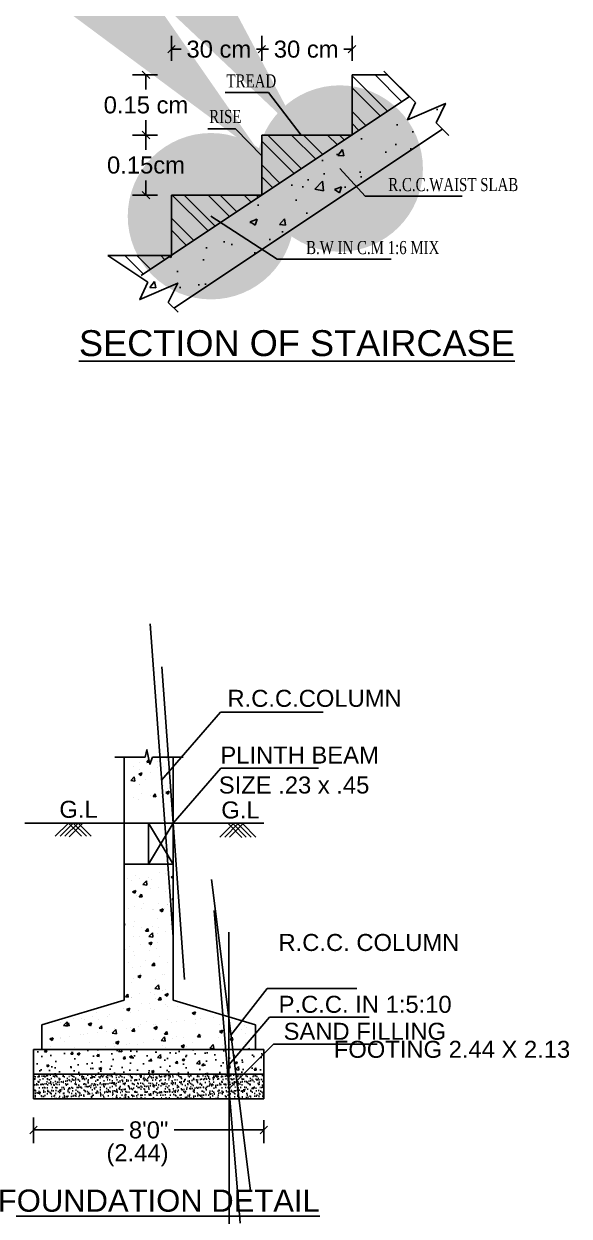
# Model space of a CAD drawing. Header units: metres. Extents: x 7889 to 8063, y -2348 to -2272.
# Drawn here: x 7934.96 to 7942.34, y -2296.2 to -2280.07 of the extents above; entities that cross this region are included whole.
import ezdxf
from ezdxf.enums import TextEntityAlignment as Align

# ---------------------------------------------------------------- set-up
doc = ezdxf.new("R2010")
doc.units = ezdxf.units.M
doc.header["$MEASUREMENT"] = 0
doc.styles.add('ROMANS', font='times.ttf')
doc.styles.get("Standard").update_dxf_attribs({"font": 'arial.ttf'})
doc.dimstyles.get("Standard").update_dxf_attribs({"dimtxt": 0.18, "dimasz": 0.18, "dimexe": 0.18, "dimexo": 0.0625, "dimgap": 0.09, "dimtad": 0, "dimtih": 1, "dimtoh": 1, "dimdec": 4, "dimzin": 0, "dimdsep": 46, "dimtxsty": 'Standard', "dimcen": 0.09, "dimadec": 0, "dimazin": 0, "dimtfac": 1, "dimtdec": 4, "dimtofl": 0, "dimtmove": 0, "dimatfit": 3, "dimfxl": 0, "dimtolj": 1, "dimtzin": 0, "dimarcsym": 0})
doc.dimstyles.new('STANDARD_WS', dxfattribs={"dimtxt": 0.18, "dimasz": 0.18, "dimexe": 0.18, "dimexo": 0.0625, "dimgap": 0.09, "dimtad": 0, "dimtih": 1, "dimtoh": 1, "dimdec": 4, "dimzin": 0, "dimdsep": 46, "dimtxsty": 'Standard', "dimcen": 0.09, "dimadec": 0, "dimazin": 0, "dimtfac": 1, "dimtdec": 4, "dimtofl": 0, "dimtmove": 0, "dimatfit": 3, "dimfxl": 0, "dimtolj": 1, "dimtzin": 0, "dimarcsym": 0})

# ---------------------------------------------------------------- blocks, each defined once
blk = doc.blocks.new('_Oblique')
at = {"color": 0, "linetype": 'ByBlock', "lineweight": -2}
blk.add_line((-0.5, -0.5), (0.5, 0.5), dxfattribs=at)
blk = doc.blocks.new('*D46')
at = {"color": 0, "lineweight": -2}
for p, q in [((7936.774, -2280.764), (7936.436, -2280.764)), ((7936.616, -2280.764), (7936.616, -2280.963)), ((7936.616, -2281.577), (7936.616, -2281.378)), ((7936.774, -2281.577), (7936.436, -2281.577))]:
    blk.add_line(p, q, dxfattribs=at)
at = {"layer": 'Defpoints', "color": 0}
for p in [(7936.616, -2280.764), (7936.836, -2280.764), (7936.836, -2281.577)]:
    blk.add_point(p, dxfattribs=at)
at = {"color": 0, "lineweight": -2, "xscale": 0.1, "yscale": 0.1, "zscale": 0.1}
for p, rotation in [((7936.616, -2280.764), 90), ((7936.616, -2281.577), 270)]:
    blk.add_blockref('_Oblique', p, dxfattribs=dict(at, rotation=rotation))
at = {"color": 3, "lineweight": 25, "insert": (7936.616, -2281.171), "char_height": 0.23, "attachment_point": 5}
blk.add_mtext('\\A1;0.15 cm', dxfattribs=at)
blk = doc.blocks.new('*D47')
at = {"color": 0, "lineweight": -2}
for p, q in [((7936.774, -2281.577), (7936.436, -2281.577)), ((7936.616, -2281.577), (7936.616, -2281.777)), ((7936.616, -2282.391), (7936.616, -2282.192)), ((7936.774, -2282.391), (7936.436, -2282.391))]:
    blk.add_line(p, q, dxfattribs=at)
at = {"layer": 'Defpoints', "color": 0}
for p in [(7936.616, -2281.577), (7936.836, -2281.577), (7936.836, -2282.391)]:
    blk.add_point(p, dxfattribs=at)
at = {"color": 0, "lineweight": -2, "xscale": 0.1, "yscale": 0.1, "zscale": 0.1}
for p, rotation in [((7936.616, -2281.577), 90), ((7936.616, -2282.391), 270)]:
    blk.add_blockref('_Oblique', p, dxfattribs=dict(at, rotation=rotation))
at = {"color": 3, "lineweight": 25, "insert": (7936.616, -2281.984), "char_height": 0.23, "attachment_point": 5}
blk.add_mtext('\\A1;0.15cm', dxfattribs=at)
blk = doc.blocks.new('*D50')
at = {"color": 0, "lineweight": -2}
for p, q in [((7938.181, -2280.574), (7938.181, -2280.237)), ((7939.402, -2280.574), (7939.402, -2280.237)), ((7938.181, -2280.417), (7938.272, -2280.417)), ((7939.402, -2280.417), (7939.292, -2280.417))]:
    blk.add_line(p, q, dxfattribs=at)
at = {"layer": 'Defpoints', "color": 0}
for p in [(7939.402, -2280.417), (7938.181, -2280.637), (7939.402, -2280.637)]:
    blk.add_point(p, dxfattribs=at)
at = {"color": 0, "lineweight": -2, "xscale": 0.1, "yscale": 0.1, "zscale": 0.1, "rotation": 180}
blk.add_blockref('_Oblique', (7938.181, -2280.417), dxfattribs=at)
at = {"color": 0, "lineweight": -2, "xscale": 0.1, "yscale": 0.1, "zscale": 0.1}
blk.add_blockref('_Oblique', (7939.402, -2280.417), dxfattribs=at)
at = {"color": 3, "lineweight": 25, "insert": (7938.782, -2280.417), "char_height": 0.23, "attachment_point": 5}
blk.add_mtext('\\A1;30 cm', dxfattribs=at)
blk = doc.blocks.new('*D51')
at = {"color": 0, "lineweight": -2}
for p, q in [((7936.961, -2280.574), (7936.961, -2280.237)), ((7938.181, -2280.574), (7938.181, -2280.237)), ((7936.961, -2280.417), (7937.091, -2280.417)), ((7938.181, -2280.417), (7938.112, -2280.417))]:
    blk.add_line(p, q, dxfattribs=at)
at = {"layer": 'Defpoints', "color": 0}
for p in [(7938.181, -2280.417), (7936.961, -2280.637), (7938.181, -2280.637)]:
    blk.add_point(p, dxfattribs=at)
at = {"color": 0, "lineweight": -2, "xscale": 0.1, "yscale": 0.1, "zscale": 0.1, "rotation": 180}
blk.add_blockref('_Oblique', (7936.961, -2280.417), dxfattribs=at)
at = {"color": 0, "lineweight": -2, "xscale": 0.1, "yscale": 0.1, "zscale": 0.1}
blk.add_blockref('_Oblique', (7938.181, -2280.417), dxfattribs=at)
at = {"color": 3, "lineweight": 25, "insert": (7937.601, -2280.417), "char_height": 0.23, "attachment_point": 5}
blk.add_mtext('\\A1;30 cm', dxfattribs=at)
blk = doc.blocks.new('*D54')
at = {"color": 1, "lineweight": -2}
for p, q in [((7933.838, -2290.883), (7933.838, -2292.534)), ((7933.838, -2294.611), (7933.838, -2292.918))]:
    blk.add_line(p, q, dxfattribs=at)
at = {"layer": 'Defpoints', "color": 0}
for p in [(7933.838, -2290.883), (7936.153, -2290.883), (7936.157, -2294.611)]:
    blk.add_point(p, dxfattribs=at)
at = {"color": 1, "lineweight": -2, "xscale": 0.1, "yscale": 0.1, "zscale": 0.1}
for p, rotation in [((7933.838, -2290.883), 90), ((7933.838, -2294.611), 270)]:
    blk.add_blockref('_Oblique', p, dxfattribs=dict(at, rotation=rotation))
at = {"color": 3, "insert": (7933.838, -2292.726), "char_height": 0.2, "attachment_point": 5}
blk.add_mtext('\\A1;3.05', dxfattribs=at)
blk = doc.blocks.new('*D48')
at = {"color": 0, "lineweight": -2}
for p, q in [((7935.097, -2294.864), (7935.097, -2295.212)), ((7938.208, -2294.9), (7938.208, -2295.212)), ((7935.097, -2295.032), (7936.31, -2295.032)), ((7938.208, -2295.032), (7936.995, -2295.032))]:
    blk.add_line(p, q, dxfattribs=at)
at = {"layer": 'Defpoints', "color": 0}
for p in [(7935.097, -2294.802), (7938.208, -2294.837), (7938.208, -2295.032)]:
    blk.add_point(p, dxfattribs=at)
at = {"color": 0, "lineweight": -2, "xscale": 0.1, "yscale": 0.1, "zscale": 0.1, "rotation": 180}
blk.add_blockref('_Oblique', (7935.097, -2295.032), dxfattribs=at)
at = {"color": 0, "lineweight": -2, "xscale": 0.1, "yscale": 0.1, "zscale": 0.1}
blk.add_blockref('_Oblique', (7938.208, -2295.032), dxfattribs=at)
at = {"color": 3, "insert": (7936.652, -2295.032), "char_height": 0.23, "attachment_point": 5}
blk.add_mtext('\\A1;8\'0"', dxfattribs=at)

msp = doc.modelspace()

# ---------------------------------------------------------------- hatches: boundary and pattern name
at = {"lineweight": 25}
h = msp.add_hatch(dxfattribs=at)
h.set_pattern_fill('ANSI32', color=6, scale=0.915432, angle=90, style=0)
h.set_pattern_definition([(135, (7913.5716, -2272.58463), (-0.2427406, -0.2427406), []), (135, (7913.5716, -2272.4228), (-0.2427406, -0.2427406), [])])
h.paths.add_polyline_path([(7936.96069, -2282.39118), (7936.96069, -2283.2049), (7938.18127, -2282.39118)])
h.paths.add_polyline_path([(7938.18127, -2281.57747), (7938.18127, -2282.39118), (7939.40185, -2281.57747)])
h.paths.add_polyline_path([(7939.40185, -2280.76375), (7939.40185, -2281.57747), (7940.1813, -2281.05783), (7939.88485, -2280.76375)])
h.paths.add_polyline_path([(7936.27523, -2283.2049), (7936.55074, -2283.47821), (7936.96069, -2283.2049)])
h = msp.add_hatch(dxfattribs=at)
h.set_pattern_fill('AR-CONC', color=6, scale=0.13562, style=0)
h.set_pattern_definition([(50, (7913.5716, -2272.5846), (0.972745, -0.085104), [0.101715, -1.11886]), (355, (7913.5716, -2272.5846), (-0.188174, 1.02012), [0.081372, -0.89509]), (100.4514, (7913.6527, -2272.5917), (0.784572, 0.935015), [0.086444, -0.950886]), (46.184, (7913.5716, -2272.3134), (1.44739, -0.224476), [0.15257, -1.67829]), (96.6356, (7913.6922, -2272.3321), (1.267586, 1.321095), [0.129666, -1.42633]), (351.184, (7913.5716, -2272.3134), (1.267585, 1.321096), [0.12206, -1.342634]), (21, (7913.7072, -2272.3812), (0.809523, -0.54603), [0.101715, -1.11886]), (326, (7913.7072, -2272.3812), (0.329983, 0.983445), [0.081372, -0.89509]), (71.4514, (7913.7747, -2272.4267), (1.139506, 0.437414), [0.086444, -0.950886]), (37.5, (7913.5716, -2272.58463), (0.016491, 0.4514692), [0, -0.88424, 0, -0.908651, 0, -0.89848]), (7.5, (7913.5716, -2272.58463), (0.356774, 0.5348995), [0, -0.518067, 0, -0.863897, 0, -0.342439]), (327.5, (7913.2692, -2272.58463), (0.7239677, -0.030589), [0, -0.339049, 0, -1.057833, 0, -1.403663]), (317.5, (7913.13356, -2272.5846), (0.790915, 0.135762), [0, -0.440764, 0, -0.70251, 0, -0.996804])])
h.paths.add_polyline_path([(7940.6235, -2281.49651), (7940.53802, -2281.41171), (7940.66585, -2281.1492), (7940.15306, -2281.37158), (7940.26039, -2281.13629), (7940.1813, -2281.05783), (7936.55074, -2283.47821), (7936.63999, -2283.56675), (7936.53267, -2283.80205), (7937.04545, -2283.57966), (7936.91763, -2283.84217), (7936.99294, -2283.91688)])
h = msp.add_hatch()
h.set_pattern_fill('AR-CONC', color=1, scale=0.049378, style=0)
h.set_pattern_definition([(50, (7873.251, -2313.03312), (0.3541657, -0.0309855), [0.0370332, -0.407365]), (355, (7873.251, -2313.03312), (-0.068512, 0.3714143), [0.0296265, -0.325892]), (100.4514, (7873.28052, -2313.0357), (0.285654, 0.3404286), [0.0314734, -0.346207]), (46.1842, (7873.251, -2312.93437), (0.5269778, -0.0817293), [0.0555498, -0.6110476]), (96.6356, (7873.2949, -2312.9412), (0.461514, 0.480996), [0.04721, -0.5193104]), (351.1842, (7873.251, -2312.93437), (0.4615135, 0.480996), [0.04444, -0.488838]), (21, (7873.30038, -2312.95906), (0.2947383, -0.1988035), [0.0370332, -0.407365]), (326, (7873.3004, -2312.95906), (0.1201432, 0.3580615), [0.0296265, -0.325892]), (71.4514, (7873.32494, -2312.97562), (0.4148816, 0.1592578), [0.0314734, -0.346207]), (37.5, (7873.251, -2313.03312), (0.00600424, 0.16437493), [0, -0.3219418, 0, -0.3308298, 0, -0.32712647]), (7.5, (7873.251, -2313.03312), (0.12989737, 0.19475096), [0, -0.18862236, 0, -0.3145352, 0, -0.1246784]), (327.5, (7873.14089, -2313.03312), (0.2635886, -0.01113705), [0, -0.12344395, 0, -0.3851451, 0, -0.51105796]), (317.5, (7873.09151, -2313.03312), (0.2879632, 0.0494294), [0, -0.1604771, 0, -0.2557759, 0, -0.3629252])])
h.paths.add_polyline_path([(7938.2078, -2294.27768), (7938.2078, -2293.94438), (7935.09701, -2293.94438), (7935.09701, -2294.27768)])
h = msp.add_hatch()
h.set_pattern_fill('AR-SAND', color=1, scale=0.001646, style=0)
h.set_pattern_definition([(37.5, (7881.732796, -2290.629576), (-0.00263352, 0.08055347), [0, -0.063545654, 0, -0.0710708, 0, -0.06793532]), (7.5, (7881.7328, -2290.62958), (0.0739879, 0.11798363), [0, -0.03428121, 0, -0.0572747, 0, -0.021948334]), (327.5, (7881.681374, -2290.629576), (0.13019096, 0.00023655), [0, -0.020903176, 0, -0.07525143, 0, -0.098244926]), (317.5, (7881.68137, -2290.62958), (0.12567523, 0.03669237), [0, -0.01045159, 0, -0.049331495, 0, -0.056438574])])
h.paths.add_polyline_path([(7935.09701, -2294.27768), (7935.09701, -2294.61098), (7938.2078, -2294.61098), (7938.2078, -2294.27768)])

# ---------------------------------------------------------------- linework, layer by layer
for p, q in [((7939.40185, -2281.57747), (7939.40185, -2280.76375)), ((7939.40185, -2280.76375), (7939.88485, -2280.76375)), ((7936.55074, -2283.47821), (7940.1813, -2281.05783)), ((7936.99294, -2283.91688), (7940.6235, -2281.49651)), ((7938.18127, -2281.57747), (7939.40185, -2281.57747)), ((7938.18127, -2282.39118), (7938.18127, -2281.57747)), ((7936.96069, -2283.2049), (7936.96069, -2282.39118)), ((7936.96069, -2282.39118), (7938.18127, -2282.39118)), ((7936.10206, -2283.2049), (7936.96069, -2283.2049))]:
    msp.add_line(p, q, dxfattribs=at)
at = {"color": 1, "lineweight": 25}
for p, q in [((7939.83254, -2280.71185), (7940.26039, -2281.13629)), ((7940.53802, -2281.41171), (7940.71175, -2281.58405)), ((7936.10206, -2283.2049), (7936.63999, -2283.56675)), ((7936.91763, -2283.84217), (7937.05117, -2283.97465))]:
    msp.add_line(p, q, dxfattribs=at)
at = {"color": 0}
for p, q in [((7936.31911, -2293.27778), (7936.31911, -2289.98964)), ((7936.9857, -2293.27778), (7936.9857, -2289.98964)), ((7936.31911, -2290.88264), (7936.9857, -2290.88264)), ((7936.6524, -2290.88264), (7936.9857, -2291.43814)), ((7936.6524, -2291.43814), (7936.9857, -2290.88264)), ((7936.9857, -2291.43814), (7936.9857, -2290.88264)), ((7936.31911, -2291.43814), (7936.9857, -2291.43814)), ((7935.20811, -2293.61108), (7936.31911, -2293.27778)), ((7938.0967, -2293.61108), (7936.9857, -2293.27778)), ((7935.20811, -2293.94438), (7935.20811, -2293.61108)), ((7938.0967, -2293.94438), (7938.0967, -2293.61108)), ((7935.09701, -2294.61098), (7935.09701, -2293.94438)), ((7935.09701, -2293.94438), (7938.2078, -2293.94438)), ((7938.2078, -2294.61098), (7938.2078, -2293.94438)), ((7935.09701, -2294.27768), (7938.2078, -2294.27768)), ((7935.09701, -2294.61098), (7938.2078, -2294.61098))]:
    msp.add_line(p, q, dxfattribs=at)
at = {"color": 1}
for p, q in [((7936.62591, -2290.05906), (7936.65567, -2290.0236)), ((7936.66282, -2290.06231), (7936.65568, -2290.02362)), ((7936.88939, -2290.00246), (7936.88939, -2290.00246)), ((7936.44748, -2290.11683), (7936.44748, -2290.11683)), ((7936.52943, -2290.06424), (7936.52943, -2290.06424)), ((7936.53082, -2290.15781), (7936.53082, -2290.15781)), ((7936.62024, -2290.07088), (7936.62024, -2290.07088)), ((7936.62591, -2290.05906), (7936.66281, -2290.06229)), ((7936.64683, -2290.04784), (7936.64683, -2290.04784)), ((7936.77476, -2290.05053), (7936.77476, -2290.05053)), ((7936.77697, -2290.13075), (7936.77697, -2290.13075)), ((7936.84773, -2290.11435), (7936.84773, -2290.11435)), ((7936.97631, -2290.06176), (7936.97631, -2290.06176)), ((7936.41021, -2290.30683), (7936.45828, -2290.25673)), ((7936.41021, -2290.30683), (7936.4651, -2290.31534)), ((7936.45787, -2290.31431), (7936.45787, -2290.31431)), ((7936.46511, -2290.31537), (7936.45829, -2290.25675)), ((7936.5181, -2290.21952), (7936.56131, -2290.20293)), ((7936.5181, -2290.21952), (7936.5488, -2290.24023)), ((7936.54881, -2290.24025), (7936.56133, -2290.20296)), ((7936.61238, -2290.29397), (7936.61238, -2290.29397)), ((7936.67733, -2290.19976), (7936.67733, -2290.19976)), ((7936.84022, -2290.31982), (7936.84022, -2290.31982)), ((7936.84614, -2290.2632), (7936.84614, -2290.2632)), ((7936.52332, -2290.36328), (7936.52332, -2290.36328)), ((7936.52403, -2290.36158), (7936.52403, -2290.36158)), ((7936.5531, -2290.47755), (7936.5531, -2290.47755)), ((7936.68377, -2290.50664), (7936.68377, -2290.50664)), ((7936.71155, -2290.52333), (7936.74131, -2290.48787)), ((7936.74846, -2290.52658), (7936.74132, -2290.48789)), ((7936.85352, -2290.3755), (7936.85352, -2290.3755)), ((7936.88652, -2290.46803), (7936.92974, -2290.45144)), ((7936.88652, -2290.46803), (7936.91722, -2290.48874)), ((7936.91305, -2290.41576), (7936.91305, -2290.41576)), ((7936.91723, -2290.48876), (7936.92975, -2290.45146)), ((7936.45001, -2290.53741), (7936.45001, -2290.53741)), ((7936.51581, -2290.56875), (7936.51581, -2290.56875)), ((7936.71155, -2290.52333), (7936.74845, -2290.52656)), ((7936.83272, -2290.52529), (7936.83272, -2290.52529)), ((7936.98699, -2291.41686), (7936.98699, -2291.41686)), ((7936.36753, -2291.63377), (7936.36753, -2291.63377)), ((7936.47829, -2291.59609), (7936.47829, -2291.59609)), ((7936.52579, -2291.6274), (7936.52579, -2291.6274)), ((7936.64999, -2291.62139), (7936.64999, -2291.62139)), ((7936.79519, -2291.55263), (7936.79519, -2291.55263)), ((7936.88575, -2291.56562), (7936.88575, -2291.56562)), ((7936.95458, -2291.61168), (7936.9857, -2291.59974)), ((7936.95458, -2291.61168), (7936.98529, -2291.63239)), ((7936.9853, -2291.63242), (7936.9857, -2291.63121)), ((7936.41623, -2291.65217), (7936.41623, -2291.65217)), ((7936.43598, -2291.81076), (7936.4792, -2291.79417)), ((7936.4667, -2291.83149), (7936.47921, -2291.79419)), ((7936.57387, -2291.71364), (7936.62194, -2291.66354)), ((7936.57387, -2291.71364), (7936.62876, -2291.72216)), ((7936.62877, -2291.72218), (7936.62195, -2291.66356)), ((7936.67369, -2291.76292), (7936.67369, -2291.76292)), ((7936.69702, -2291.64769), (7936.69702, -2291.64769)), ((7936.78769, -2291.7581), (7936.78769, -2291.7581)), ((7936.43598, -2291.81076), (7936.46668, -2291.83147)), ((7936.47078, -2291.80156), (7936.47078, -2291.80156)), ((7936.48762, -2291.86483), (7936.48762, -2291.86483)), ((7936.52577, -2291.8774), (7936.55552, -2291.84194)), ((7936.52577, -2291.8774), (7936.56266, -2291.88063)), ((7936.56267, -2291.88065), (7936.55553, -2291.84196)), ((7936.87743, -2291.81351), (7936.87743, -2291.81351)), ((7936.96847, -2291.91613), (7936.9857, -2291.8956)), ((7936.96847, -2291.91613), (7936.9857, -2291.91764)), ((7936.32525, -2292.10827), (7936.32525, -2292.10827)), ((7936.37748, -2292.03207), (7936.37748, -2292.03207)), ((7936.46328, -2292.00703), (7936.46328, -2292.00703)), ((7936.54946, -2292.04071), (7936.54946, -2292.04071)), ((7936.57683, -2291.96309), (7936.57683, -2291.96309)), ((7936.70697, -2292.046), (7936.70697, -2292.046)), ((7936.71506, -2292.05695), (7936.71506, -2292.05695)), ((7936.78018, -2291.96357), (7936.78018, -2291.96357)), ((7936.8044, -2292.05926), (7936.84762, -2292.04267)), ((7936.8044, -2292.05926), (7936.83511, -2292.07997)), ((7936.83512, -2292.07999), (7936.84763, -2292.0427)), ((7936.86957, -2292.03661), (7936.86957, -2292.03661)), ((7936.90631, -2291.97701), (7936.90631, -2291.97701)), ((7936.90941, -2291.97892), (7936.90941, -2291.97892)), ((7936.31911, -2292.24555), (7936.32902, -2292.24175)), ((7936.31911, -2292.27135), (7936.32903, -2292.24177)), ((7936.45403, -2292.27683), (7936.45403, -2292.27683)), ((7936.45577, -2292.2125), (7936.45577, -2292.2125)), ((7936.7072, -2292.28005), (7936.7072, -2292.28005)), ((7936.77267, -2292.16904), (7936.77267, -2292.16904)), ((7936.94096, -2292.24927), (7936.94096, -2292.24927)), ((7936.44827, -2292.41797), (7936.44827, -2292.41797)), ((7936.52397, -2292.40898), (7936.52397, -2292.40898)), ((7936.55268, -2292.30039), (7936.55268, -2292.30039)), ((7936.61141, -2292.34167), (7936.64116, -2292.30621)), ((7936.61141, -2292.34167), (7936.6483, -2292.3449)), ((7936.64831, -2292.34492), (7936.64117, -2292.30623)), ((7936.6557, -2292.41705), (7936.70377, -2292.36695)), ((7936.6557, -2292.41705), (7936.71059, -2292.42557)), ((7936.7106, -2292.42559), (7936.70378, -2292.36697)), ((7936.76517, -2292.37451), (7936.76517, -2292.37451)), ((7936.78351, -2292.29075), (7936.78351, -2292.29075)), ((7936.88393, -2292.3472), (7936.88393, -2292.3472)), ((7936.33383, -2292.59222), (7936.33383, -2292.59222)), ((7936.39031, -2292.54383), (7936.39031, -2292.54383)), ((7936.54483, -2292.52349), (7936.54483, -2292.52349)), ((7936.65423, -2292.50684), (7936.69744, -2292.49025)), ((7936.65423, -2292.50684), (7936.68493, -2292.52755)), ((7936.66332, -2292.60614), (7936.66332, -2292.60614)), ((7936.67187, -2292.5445), (7936.67187, -2292.5445)), ((7936.68494, -2292.52757), (7936.69745, -2292.49027)), ((7936.75766, -2292.57998), (7936.75766, -2292.57998)), ((7936.77859, -2292.49271), (7936.77859, -2292.49271)), ((7936.38246, -2292.76692), (7936.38246, -2292.76692)), ((7936.44076, -2292.62343), (7936.44076, -2292.62343)), ((7936.46397, -2292.67513), (7936.46397, -2292.67513)), ((7936.61622, -2292.73615), (7936.61622, -2292.73615)), ((7936.79346, -2292.68905), (7936.79346, -2292.68905)), ((7936.90759, -2292.7605), (7936.90759, -2292.7605)), ((7936.43326, -2292.8289), (7936.43326, -2292.8289)), ((7936.54052, -2292.91988), (7936.54052, -2292.91988)), ((7936.54764, -2292.82229), (7936.54764, -2292.82229)), ((7936.69705, -2292.80594), (7936.7268, -2292.77048)), ((7936.69705, -2292.80594), (7936.73394, -2292.80916)), ((7936.73395, -2292.80919), (7936.72681, -2292.7705)), ((7936.75016, -2292.78544), (7936.75016, -2292.78544)), ((7936.84365, -2292.92827), (7936.84365, -2292.92827)), ((7936.42575, -2293.03437), (7936.42575, -2293.03437)), ((7936.45385, -2292.97959), (7936.45385, -2292.97959)), ((7936.50405, -2292.95442), (7936.54726, -2292.93783)), ((7936.50405, -2292.95442), (7936.53475, -2292.97512)), ((7936.53476, -2292.97515), (7936.54727, -2292.93785)), ((7936.73753, -2293.12046), (7936.7856, -2293.07035)), ((7936.74265, -2292.99091), (7936.74265, -2292.99091)), ((7936.79243, -2293.12899), (7936.78561, -2293.07038)), ((7936.87001, -2292.9338), (7936.87001, -2292.9338)), ((7936.33998, -2293.23147), (7936.36973, -2293.19601)), ((7936.33998, -2293.23147), (7936.37687, -2293.2347)), ((7936.37688, -2293.23472), (7936.36974, -2293.19603)), ((7936.41825, -2293.23984), (7936.41825, -2293.23984)), ((7936.42033, -2293.23528), (7936.42033, -2293.23528)), ((7936.52215, -2293.19056), (7936.52215, -2293.19056)), ((7936.68128, -2293.17171), (7936.68128, -2293.17171)), ((7936.73515, -2293.19638), (7936.73515, -2293.19638)), ((7936.73753, -2293.12046), (7936.79242, -2293.12897)), ((7936.74982, -2293.2492), (7936.74982, -2293.2492)), ((7936.78269, -2293.2702), (7936.81244, -2293.23474)), ((7936.81959, -2293.27345), (7936.81245, -2293.23477)), ((7936.83579, -2293.15137), (7936.83579, -2293.15137)), ((7936.87247, -2293.20292), (7936.91569, -2293.18633)), ((7936.87247, -2293.20292), (7936.90317, -2293.22363)), ((7936.88211, -2293.12878), (7936.88211, -2293.12878)), ((7936.90318, -2293.22365), (7936.9157, -2293.18635)), ((7938.2565, -2293.11922), (7939.46696, -2293.11922)), ((7936.31009, -2293.38787), (7936.31009, -2293.38787)), ((7936.35387, -2293.40199), (7936.39708, -2293.3854)), ((7936.35387, -2293.40199), (7936.38457, -2293.4227)), ((7936.38458, -2293.42272), (7936.39709, -2293.38543)), ((7936.55047, -2293.31819), (7936.55047, -2293.31819)), ((7936.67005, -2293.32608), (7936.67005, -2293.32608)), ((7936.67342, -2293.3948), (7936.67342, -2293.3948)), ((7936.72764, -2293.40185), (7936.72764, -2293.40185)), ((7936.78269, -2293.2702), (7936.81958, -2293.27343)), ((7936.87995, -2293.33211), (7936.87995, -2293.33211)), ((7936.90718, -2293.36403), (7936.90718, -2293.36403)), ((7937.0394, -2293.36234), (7937.0394, -2293.36234)), ((7937.20944, -2293.34603), (7937.20944, -2293.34603)), ((7935.35102, -2293.5689), (7935.35102, -2293.5689)), ((7935.50191, -2293.61954), (7935.54999, -2293.56944)), ((7935.55682, -2293.62808), (7935.55, -2293.56946)), ((7935.59019, -2293.51144), (7935.59019, -2293.51144)), ((7935.63856, -2293.52117), (7935.63856, -2293.52117)), ((7935.74083, -2293.51758), (7935.74083, -2293.51758)), ((7935.7784, -2293.5311), (7935.7784, -2293.5311)), ((7935.89534, -2293.49724), (7935.89534, -2293.49724)), ((7935.95014, -2293.44966), (7935.95014, -2293.44966)), ((7935.96805, -2293.5351), (7935.96805, -2293.5351)), ((7936.09016, -2293.49159), (7936.09016, -2293.49159)), ((7936.1291, -2293.46647), (7936.1291, -2293.46647)), ((7936.29753, -2293.54902), (7936.29753, -2293.54902)), ((7936.41074, -2293.44531), (7936.41074, -2293.44531)), ((7936.51891, -2293.41515), (7936.51891, -2293.41515)), ((7936.62702, -2293.56294), (7936.62702, -2293.56294)), ((7936.90577, -2293.54208), (7936.90577, -2293.54208)), ((7937.0319, -2293.56781), (7937.0319, -2293.56781)), ((7937.13462, -2293.55615), (7937.13462, -2293.55615)), ((7937.24089, -2293.45142), (7937.28411, -2293.43483)), ((7937.24089, -2293.45142), (7937.27159, -2293.47213)), ((7937.26572, -2293.4803), (7937.26572, -2293.4803)), ((7937.2716, -2293.47216), (7937.28412, -2293.43486)), ((7937.28913, -2293.53581), (7937.28913, -2293.53581)), ((7937.35248, -2293.52153), (7937.35248, -2293.52153)), ((7937.52289, -2293.50503), (7937.52289, -2293.50503)), ((7938.28606, -2293.50473), (7939.63615, -2293.50473)), ((7935.4615, -2293.57456), (7935.4615, -2293.57456)), ((7935.50191, -2293.61954), (7935.55681, -2293.62806)), ((7935.5402, -2293.61828), (7935.56996, -2293.58282)), ((7935.5402, -2293.61828), (7935.5771, -2293.6215)), ((7935.57711, -2293.62153), (7935.56997, -2293.58284)), ((7935.82591, -2293.72744), (7935.82591, -2293.72744)), ((7935.83527, -2293.60107), (7935.87848, -2293.58448)), ((7935.83527, -2293.60107), (7935.86597, -2293.62177)), ((7935.86598, -2293.6218), (7935.87849, -2293.5845)), ((7935.96673, -2293.7099), (7935.96673, -2293.7099)), ((7935.98291, -2293.65701), (7936.01267, -2293.62155)), ((7935.98291, -2293.65701), (7936.0198, -2293.66024)), ((7936.01981, -2293.66026), (7936.01268, -2293.62157)), ((7936.08266, -2293.69705), (7936.08266, -2293.69705)), ((7936.16064, -2293.7217), (7936.20871, -2293.6716)), ((7936.16064, -2293.7217), (7936.21553, -2293.73022)), ((7936.18586, -2293.66566), (7936.18586, -2293.66566)), ((7936.21554, -2293.73024), (7936.20872, -2293.67162)), ((7936.35654, -2293.65859), (7936.35654, -2293.65859)), ((7936.40323, -2293.65078), (7936.40323, -2293.65078)), ((7936.42562, -2293.69574), (7936.45537, -2293.66028)), ((7936.42562, -2293.69574), (7936.46251, -2293.69897)), ((7936.46252, -2293.69899), (7936.45538, -2293.6603)), ((7936.51105, -2293.63824), (7936.51105, -2293.63824)), ((7936.54582, -2293.60387), (7936.54582, -2293.60387)), ((7936.72014, -2293.60732), (7936.72014, -2293.60732)), ((7936.72229, -2293.6505), (7936.76551, -2293.63391)), ((7936.72229, -2293.6505), (7936.75299, -2293.67121)), ((7936.74481, -2293.60747), (7936.74481, -2293.60747)), ((7936.753, -2293.67123), (7936.76552, -2293.63393)), ((7936.86833, -2293.73447), (7936.89808, -2293.69901)), ((7936.86833, -2293.73447), (7936.90522, -2293.7377)), ((7936.90523, -2293.73772), (7936.89809, -2293.69903)), ((7936.9565, -2293.57686), (7936.9565, -2293.57686)), ((7937.28599, -2293.59078), (7937.28599, -2293.59078)), ((7937.34497, -2293.727), (7937.34497, -2293.727)), ((7937.60932, -2293.69993), (7937.65253, -2293.68334)), ((7937.60932, -2293.69993), (7937.64002, -2293.72064)), ((7937.61548, -2293.6047), (7937.61548, -2293.6047)), ((7937.64003, -2293.72066), (7937.65254, -2293.68336)), ((7937.66187, -2293.68354), (7937.66187, -2293.68354)), ((7937.75033, -2293.69715), (7937.75033, -2293.69715)), ((7937.90484, -2293.67681), (7937.90484, -2293.67681)), ((7937.94496, -2293.61862), (7937.94496, -2293.61862)), ((7937.96015, -2293.725), (7937.96015, -2293.725)), ((7937.97364, -2293.64402), (7937.97364, -2293.64402)), ((7935.31666, -2293.80014), (7935.35988, -2293.78355)), ((7935.31666, -2293.80014), (7935.34737, -2293.82085)), ((7935.34738, -2293.82087), (7935.35989, -2293.78357)), ((7935.45399, -2293.78003), (7935.45399, -2293.78003)), ((7935.46595, -2293.78923), (7935.46595, -2293.78923)), ((7935.51837, -2293.83657), (7935.51837, -2293.83657)), ((7935.57845, -2293.76102), (7935.57845, -2293.76102)), ((7935.73297, -2293.74068), (7935.73297, -2293.74068)), ((7935.7709, -2293.73657), (7935.7709, -2293.73657)), ((7935.84785, -2293.85049), (7935.84785, -2293.85049)), ((7936.17734, -2293.86441), (7936.17734, -2293.86441)), ((7936.20369, -2293.84957), (7936.24691, -2293.83298)), ((7936.20369, -2293.84957), (7936.23439, -2293.87028)), ((7936.2344, -2293.8703), (7936.24692, -2293.833)), ((7936.34868, -2293.88168), (7936.34868, -2293.88168)), ((7936.39573, -2293.85625), (7936.39573, -2293.85625)), ((7936.50682, -2293.87833), (7936.50682, -2293.87833)), ((7936.58244, -2293.85091), (7936.58244, -2293.85091)), ((7936.71263, -2293.81279), (7936.71263, -2293.81279)), ((7936.81936, -2293.82387), (7936.86743, -2293.77376)), ((7936.81936, -2293.82387), (7936.87425, -2293.83238)), ((7936.83631, -2293.89226), (7936.83631, -2293.89226)), ((7936.87426, -2293.8324), (7936.86744, -2293.77378)), ((7936.97224, -2293.79959), (7936.97224, -2293.79959)), ((7937.02439, -2293.77327), (7937.02439, -2293.77327)), ((7937.09071, -2293.899), (7937.13393, -2293.88241)), ((7937.12142, -2293.91973), (7937.13394, -2293.88243)), ((7937.12676, -2293.77925), (7937.12676, -2293.77925)), ((7937.24024, -2293.84857), (7937.24024, -2293.84857)), ((7937.31103, -2293.7732), (7937.34079, -2293.73774)), ((7937.31103, -2293.7732), (7937.34793, -2293.77643)), ((7937.34794, -2293.77645), (7937.3408, -2293.73777)), ((7937.36052, -2293.74847), (7937.36052, -2293.74847)), ((7937.47808, -2293.92603), (7937.52615, -2293.87592)), ((7937.53298, -2293.93456), (7937.52616, -2293.87594)), ((7937.6002, -2293.78678), (7937.6002, -2293.78678)), ((7937.65437, -2293.88901), (7937.65437, -2293.88901)), ((7937.75374, -2293.81194), (7937.7835, -2293.77647)), ((7937.75374, -2293.81194), (7937.79063, -2293.81516)), ((7937.79064, -2293.81519), (7937.78351, -2293.7765)), ((7937.96613, -2293.84949), (7937.96613, -2293.84949)), ((7937.97623, -2293.88947), (7937.97623, -2293.88947)), ((7938.33943, -2293.87262), (7939.74019, -2293.87262)), ((7935.31902, -2293.90556), (7935.31902, -2293.90556)), ((7935.64851, -2293.91948), (7935.64851, -2293.91948)), ((7935.76339, -2293.94204), (7935.76339, -2293.94204)), ((7935.97799, -2293.9334), (7935.97799, -2293.9334)), ((7936.07515, -2293.90252), (7936.07515, -2293.90252)), ((7936.19416, -2293.90202), (7936.19416, -2293.90202)), ((7936.88029, -2293.91036), (7936.88029, -2293.91036)), ((7937.09071, -2293.899), (7937.12142, -2293.91971)), ((7937.1658, -2293.90618), (7937.1658, -2293.90618)), ((7937.33746, -2293.93247), (7937.33746, -2293.93247)), ((7937.47808, -2293.92603), (7937.53297, -2293.93454)), ((7937.49528, -2293.9201), (7937.49528, -2293.9201)), ((7937.58795, -2293.94059), (7937.58795, -2293.94059)), ((7937.74247, -2293.92025), (7937.74247, -2293.92025)), ((7937.74809, -2293.9223), (7937.74809, -2293.9223)), ((7937.82477, -2293.93402), (7937.82477, -2293.93402)), ((7937.98829, -2293.94438), (7938.02095, -2293.93184)), ((7938.01677, -2293.94438), (7938.02096, -2293.93187))]:
    msp.add_line(p, q, dxfattribs=at)
at = {"color": 2}
for p, q in [((7934.97937, -2290.88264), (7936.31911, -2290.88264)), ((7936.9857, -2290.88264), (7938.2078, -2290.88264))]:
    msp.add_line(p, q, dxfattribs=at)
at = {"color": 21}
for p, q in [((7935.38993, -2291.0604), (7935.56769, -2290.88264)), ((7935.45518, -2291.0604), (7935.63293, -2290.88264)), ((7935.52042, -2291.0604), (7935.69818, -2290.88264)), ((7935.74545, -2291.0604), (7935.56769, -2290.88264)), ((7935.57798, -2291.06616), (7935.7615, -2290.88264)), ((7935.81069, -2291.0604), (7935.63293, -2290.88264)), ((7935.87594, -2291.0604), (7935.69818, -2290.88264)), ((7937.61647, -2291.07032), (7937.79423, -2290.89256)), ((7937.68171, -2291.07032), (7937.85947, -2290.89256)), ((7937.91442, -2291.07607), (7937.7309, -2290.89256)), ((7937.74695, -2291.07032), (7937.92471, -2290.89256)), ((7937.97198, -2291.07032), (7937.79422, -2290.89256)), ((7938.03723, -2291.07032), (7937.85947, -2290.89256)), ((7938.10247, -2291.07032), (7937.92471, -2290.89256))]:
    msp.add_line(p, q, dxfattribs=at)
msp.add_line((7936.35614, -2290.88264), (7936.9857, -2290.88264))
at = {"color": 7}
msp.add_line((7936.6524, -2290.88264), (7936.6524, -2291.43814), dxfattribs=at)
at = {"color": 1, "lineweight": 25}
for points in [[(7940.26039, -2281.13629), (7940.15306, -2281.37158), (7940.66585, -2281.1492), (7940.53802, -2281.41171)], [(7936.63999, -2283.56675), (7936.53267, -2283.80205), (7937.04545, -2283.57966), (7936.91763, -2283.84217)]]:
    msp.add_lwpolyline(points, dxfattribs=at)
at = {"color": 1}
for points in [[(7936.60428, -2289.98964), (7936.19411, -2289.98964)], [(7936.60428, -2289.98964), (7936.62838, -2289.88889), (7936.66936, -2290.0861), (7936.70551, -2289.98964)], [(7937.11908, -2289.98964), (7936.70551, -2289.98964)]]:
    msp.add_lwpolyline(points, dxfattribs=at)

# ---------------------------------------------------------------- texts
at = {"lineweight": 25, "style": 'ROMANS', "width": 0.75}
for s, height, p in [('TREAD', 0.1778, (7937.70535, -2280.93431)), ('RISE', 0.1778, (7937.4704, -2281.41519)), ('R.C.C.WAIST SLAB', 0.1777999, (7939.89265, -2282.33572)), ('B.W IN C.M 1:6 MIX', 0.1777999, (7938.78125, -2283.18757))]:
    msp.add_text(s, height=height, dxfattribs=at).set_placement(p)
at = {"color": 3, "lineweight": 25}
msp.add_text('%%uSECTION OF STAIRCASE', height=0.35, dxfattribs=at).set_placement((7938.65694, -2284.56612), align=Align.CENTER)
at = {"color": 3}
for s, height, p in [('R.C.C.COLUMN ', 0.23, (7937.71765, -2289.30956)), ('PLINTH BEAM', 0.23, (7937.62191, -2290.07653)), ('SIZE .23 x .45', 0.23, (7937.60065, -2290.48161)), ('G.L', 0.23, (7935.44487, -2290.8105)), ('G.L', 0.23, (7937.63414, -2290.81902)), ('R.C.C. COLUMN', 0.23, (7938.40769, -2292.61098)), ('P.C.C. IN 1:5:10', 0.23, (7938.4098, -2293.44722)), ('SAND FILLING', 0.23, (7938.47705, -2293.81213)), ('FOOTING 2.44 X 2.13', 0.23, (7939.15601, -2294.05599)), ('(2.44)', 0.23, (7936.08218, -2295.45498)), ('%%uFOUNDATION DETAIL', 0.3, (7934.61263, -2296.1371))]:
    msp.add_text(s, height=height, dxfattribs=at).set_placement(p)

# ---------------------------------------------------------------- dimensions: what is measured, and where the dimension line sits
at = {"color": 7, "lineweight": 25}
for base, p1, p2, picture, middle in [((7938.18127, -2280.41654), (7936.96069, -2280.6366), (7938.18127, -2280.6366), '*D51', (7937.60137, -2280.41654)), ((7939.40185, -2280.41654), (7938.18127, -2280.6366), (7939.40185, -2280.6366), '*D50', (7938.78193, -2280.41654))]:
    dim = msp.add_linear_dim(base=base, p1=p1, p2=p2, text='30 cm', dimstyle='STANDARD_WS', override={"dimtxt": 0.23, "dimasz": 0.1, "dimdec": 2, "dimblk1": 'OBLIQUE', "dimblk2": 'OBLIQUE', "dimsah": 1, "dimclrt": 3}, dxfattribs=at)
    dim.commit()
    dim.dimension.update_dxf_attribs({"geometry": picture, "text_midpoint": middle, "dimtype": 160})
for base, p1, p2, text, picture, middle in [((7936.61627, -2280.76375), (7936.83633, -2281.57747), (7936.83633, -2280.76375), '0.15 cm', '*D46', (7936.61627, -2281.17061)), ((7936.61627, -2281.57747), (7936.83633, -2282.39118), (7936.83633, -2281.57747), '0.15cm', '*D47', (7936.61627, -2281.98432))]:
    dim = msp.add_linear_dim(base=base, p1=p1, p2=p2, angle=90, text=text, dimstyle='STANDARD_WS', override={"dimtxt": 0.23, "dimasz": 0.1, "dimdec": 2, "dimblk1": 'OBLIQUE', "dimblk2": 'OBLIQUE', "dimsah": 1, "dimclrt": 3}, dxfattribs=at)
    dim.commit()
    dim.dimension.update_dxf_attribs({"geometry": picture, "text_midpoint": middle})
at = {"color": 7}
dim = msp.add_linear_dim(base=(7933.83768, -2290.88264), p1=(7936.15669, -2294.61098), p2=(7936.15278, -2290.88264), angle=90, text='3.05', dimstyle='STANDARD_WS', override={"dimtxt": 0.2, "dimasz": 0.1, "dimdec": 2, "dimblk1": 'Oblique', "dimblk2": 'Oblique', "dimsah": 1, "dimse1": 1, "dimse2": 1, "dimsd1": 0, "dimsd2": 0, "dimclrd": 1, "dimclrt": 3}, dxfattribs=at)
dim.commit()
dim.dimension.update_dxf_attribs({"geometry": '*D54', "text_midpoint": (7933.83768, -2292.72629), "dimtype": 160})
dim = msp.add_linear_dim(base=(7938.2078, -2295.03195), p1=(7935.09701, -2294.80187), p2=(7938.2078, -2294.83711), text='8\'0"', dimstyle='STANDARD_WS', override={"dimtxt": 0.23, "dimasz": 0.1, "dimdec": 2, "dimblk1": 'OBLIQUE', "dimblk2": 'OBLIQUE', "dimsah": 1, "dimclrt": 3}, dxfattribs=at)
dim.commit()
dim.dimension.update_dxf_attribs({"geometry": '*D48', "text_midpoint": (7936.6524, -2295.03195)})

# ---------------------------------------------------------------- leaders
at = {"color": 1, "lineweight": 25}
for points, override in [([(7939.23587, -2282.02999), (7939.57855, -2282.40355), (7940.88989, -2282.40355)], {"dimtxt": 9, "dimasz": 9, "dimexe": 3, "dimexo": 6, "dimgap": 2, "dimtad": 1, "dimtih": 0, "dimtoh": 0, "dimzin": 12, "dimclrd": 1, "dimclre": 1, "dimclrt": 4, "dimldrblk": 'DOTSMALL'}), ([(7938.71225, -2281.57747), (7938.27474, -2281.00271), (7937.68592, -2281.00271)], {"dimtxt": 9, "dimasz": 9, "dimexe": 3, "dimexo": 6, "dimgap": 2, "dimtad": 1, "dimtih": 0, "dimtoh": 0, "dimzin": 12, "dimclrd": 1, "dimclre": 1, "dimclrt": 4}), ([(7937.49455, -2282.6748), (7938.389, -2283.2578), (7939.9317, -2283.2578)], {"dimtxt": 9, "dimasz": 9, "dimexe": 3, "dimexo": 6, "dimgap": 2, "dimtad": 1, "dimtih": 0, "dimtoh": 0, "dimzin": 12, "dimclrd": 1, "dimclre": 1, "dimclrt": 4, "dimldrblk": 'DOTSMALL'}), ([(7938.18127, -2281.85698), (7937.82775, -2281.49196), (7937.45403, -2281.49196)], {"dimtxt": 9, "dimasz": 9, "dimexe": 3, "dimexo": 6, "dimgap": 2, "dimtad": 1, "dimtih": 0, "dimtoh": 0, "dimzin": 12, "dimclrd": 1, "dimclre": 1, "dimclrt": 4})]:
    msp.add_leader(points, dimstyle='Standard', override=override, dxfattribs=at)
at = {"color": 21}
for points in [[(7936.82734, -2290.30239), (7937.62212, -2289.38119), (7939.0112, -2289.38119)], [(7936.9857, -2290.88264), (7937.62837, -2290.1397), (7938.94774, -2290.1397)], [(7937.7657, -2293.75113), (7938.2565, -2293.11922)], [(7937.71451, -2294.17957), (7938.28606, -2293.50473)], [(7937.73765, -2294.47602), (7938.33943, -2293.87262)]]:
    msp.add_leader(points, dimstyle='Standard', override={"dimtxt": 9, "dimasz": 3, "dimexe": 2, "dimexo": 3, "dimgap": 1, "dimtad": 1, "dimtih": 0, "dimtoh": 0, "dimdec": 2, "dimcen": 2.5, "dimclrd": 21, "dimclre": 21, "dimclrt": 4, "dimtofl": 1, "dimldrblk": 'Oblique'}, dxfattribs=at)

doc.saveas('drawing.dxf')
